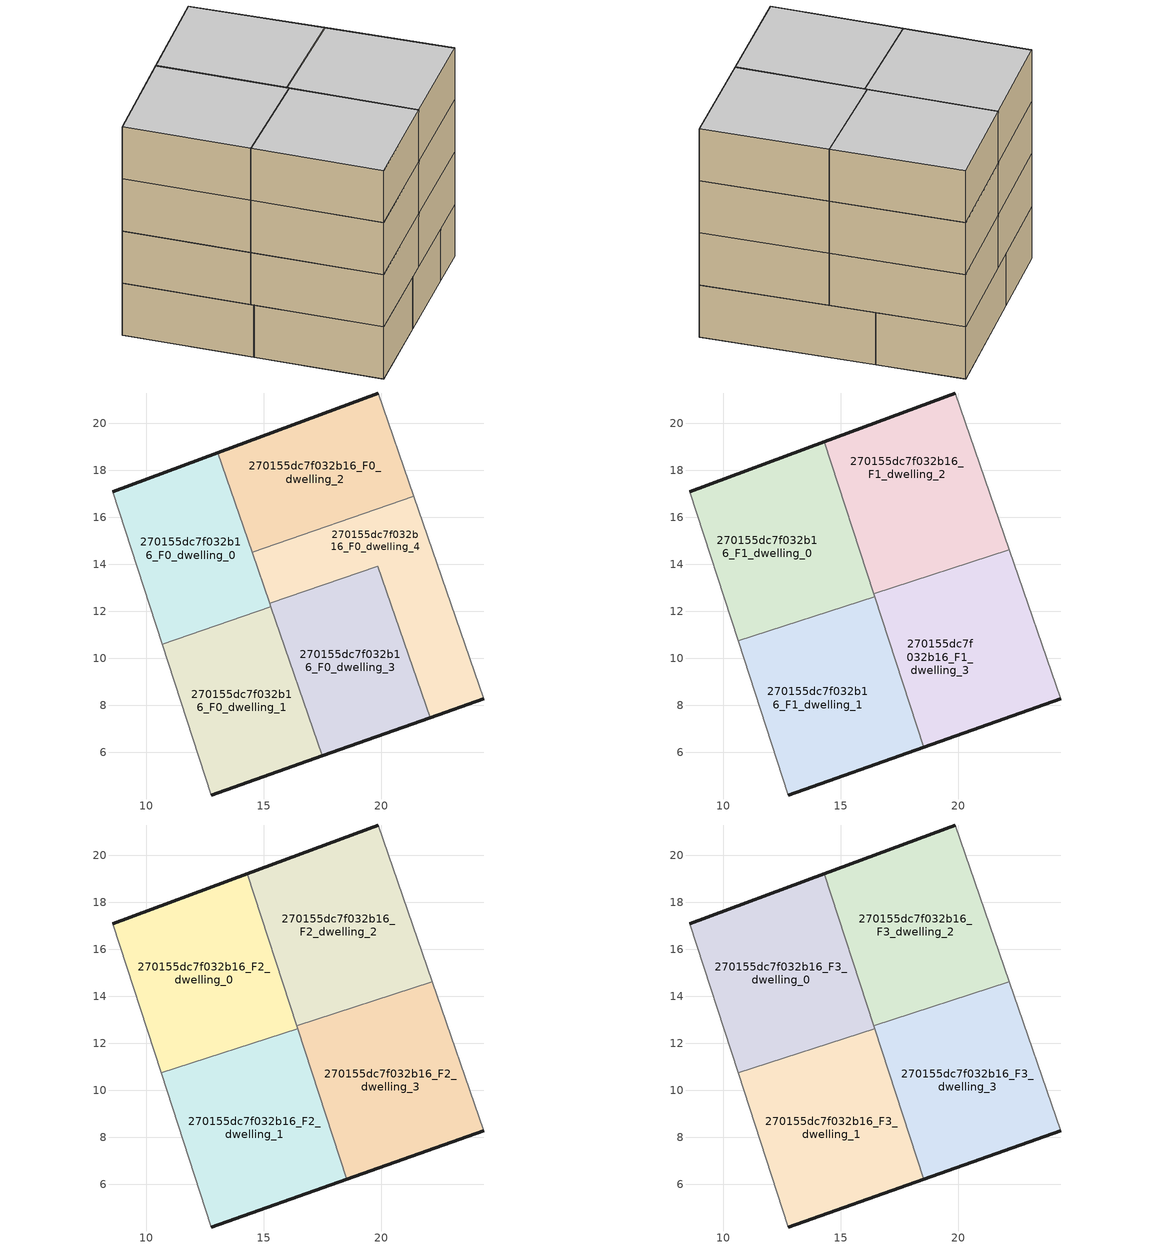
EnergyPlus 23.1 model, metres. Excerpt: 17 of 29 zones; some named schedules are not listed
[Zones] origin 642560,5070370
270155dc7f032b16_F0_dwelling_0
 floor ground (EU_floor_Construction): 15.31,12.19 13.04,18.76 8.56,17.1 10.68,10.59 z0
 wall outside (EU_wall_Construction): 8.56,17.1 13.04,18.76 z0:3
 wall to 270155dc7f032b16_F0_dwelling_1 (EU_wall_Construction): 15.31,12.19 10.68,10.59 z0:3
 wall adiabatic (EU_wall_Construction): 10.68,10.59 8.56,17.1 z0:3
 wall to 270155dc7f032b16_F0_dwelling_2 (EU_wall_Construction): 13.04,18.76 14.5,14.52 z0:3
 wall to 270155dc7f032b16_F0_dwelling_4 (EU_wall_Construction): 14.5,14.52 15.26,12.34 z0:3
 wall to 270155dc7f032b16_F0_dwelling_3 (EU_wall_Construction): 15.26,12.34 15.31,12.19 z0:3
 ceiling adiabatic (EU_roof_Construction): 15.29,12.25 15.31,12.19 10.68,10.59 10.63,10.74 z3
270155dc7f032b16_F0_dwelling_1
 floor ground (EU_floor_Construction): 17.5,5.86 15.31,12.19 10.68,10.59 12.76,4.19 z0
 wall outside (EU_wall_Construction): 17.5,5.86 12.76,4.19 z0:3
 wall adiabatic (EU_wall_Construction): 12.76,4.19 10.68,10.59 z0:3
 wall to 270155dc7f032b16_F0_dwelling_3 (EU_wall_Construction): 15.31,12.19 17.5,5.86 z0:3
 ceiling adiabatic (EU_roof_Construction): 15.31,12.19 17.5,5.86 12.76,4.19 10.68,10.59 z3
270155dc7f032b16_F0_dwelling_2
 floor ground (EU_floor_Construction): 21.39,16.9 19.87,21.3 13.04,18.76 14.5,14.52 z0
 wall outside (EU_wall_Construction): 13.04,18.76 19.87,21.3 z0:3
 wall adiabatic (EU_wall_Construction): 19.87,21.3 21.39,16.9 z0:3
 wall to 270155dc7f032b16_F0_dwelling_4 (EU_wall_Construction): 21.39,16.9 14.5,14.52 z0:3
270155dc7f032b16_F0_dwelling_3
 floor ground (EU_floor_Construction): 22.09,7.48 19.86,13.93 15.26,12.34 17.5,5.86 z0
 wall outside (EU_wall_Construction): 22.09,7.48 17.5,5.86 z0:3
 wall to 270155dc7f032b16_F0_dwelling_4 (EU_wall_Construction): 15.26,12.34 19.86,13.93 22.09,7.48 z0:3
270155dc7f032b16_F0_dwelling_4
 floor ground (EU_floor_Construction): 24.37,8.29 21.39,16.9 14.5,14.52 15.26,12.34 19.86,13.93 22.09,7.48 z0
 wall outside (EU_wall_Construction): 24.37,8.29 22.09,7.48 z0:3
 wall adiabatic (EU_wall_Construction): 21.39,16.9 24.37,8.29 z0:3
270155dc7f032b16_F1_dwelling_0
 floor to 270155dc7f032b16_F0_dwelling_0 (EU_floor_Construction): 15.29,12.25 13.04,18.76 8.56,17.1 10.63,10.74 z3
 floor to 270155dc7f032b16_F0_dwelling_2 (EU_floor_Construction): 15.7,14.93 14.3,19.23 13.04,18.76 14.5,14.52 z3
 floor to 270155dc7f032b16_F0_dwelling_4 (EU_floor_Construction): 16.41,12.74 15.7,14.93 14.5,14.52 15.26,12.34 z3
 floor to 270155dc7f032b16_F0_dwelling_3 (EU_floor_Construction): 16.44,12.63 16.41,12.74 15.26,12.34 15.29,12.25 z3
 wall outside (EU_wall_Construction): 8.56,17.1 14.3,19.23 z3:6
 wall to 270155dc7f032b16_F1_dwelling_1 (EU_wall_Construction): 16.44,12.63 10.63,10.74 z3:6
 wall adiabatic (EU_wall_Construction): 10.63,10.74 8.56,17.1 z3:6
 wall to 270155dc7f032b16_F1_dwelling_2 (EU_wall_Construction): 14.3,19.23 16.41,12.75 z3:6
 wall to 270155dc7f032b16_F1_dwelling_3 (EU_wall_Construction): 16.41,12.75 16.45,12.63 z3:6
270155dc7f032b16_F1_dwelling_1
 floor to 270155dc7f032b16_F0_dwelling_3 (EU_floor_Construction): 18.52,6.22 16.44,12.63 15.29,12.25 17.5,5.86 z3
 floor adiabatic (EU_floor_Construction): 17.5,5.86 15.29,12.25 15.83,12.43 10.63,10.74 12.76,4.19 18.53,6.22 z3
 wall outside (EU_wall_Construction): 18.53,6.22 12.76,4.19 z3:6
 wall adiabatic (EU_wall_Construction): 12.76,4.19 10.63,10.74 z3:6
 wall to 270155dc7f032b16_F1_dwelling_3 (EU_wall_Construction): 16.44,12.63 18.53,6.22 z3:6
270155dc7f032b16_F1_dwelling_2
 floor to 270155dc7f032b16_F0_dwelling_2 (EU_floor_Construction): 21.39,16.9 19.87,21.3 14.3,19.23 15.7,14.93 z3
 floor to 270155dc7f032b16_F0_dwelling_3 (EU_floor_Construction): 19.88,13.88 19.86,13.93 16.98,12.94 z3
 floor to 270155dc7f032b16_F0_dwelling_4 (EU_floor_Construction): 22.18,14.63 21.39,16.9 15.7,14.93 16.41,12.75 16.98,12.94 19.86,13.93 19.88,13.88 z3
 wall outside (EU_wall_Construction): 14.3,19.23 19.87,21.3 z3:6
 wall adiabatic (EU_wall_Construction): 19.87,21.3 22.18,14.63 z3:6
 wall to 270155dc7f032b16_F1_dwelling_3 (EU_wall_Construction): 22.18,14.63 16.41,12.75 z3:6
270155dc7f032b16_F1_dwelling_3
 floor to 270155dc7f032b16_F0_dwelling_3 (EU_floor_Construction): 22.09,7.48 19.88,13.88 16.98,12.94 16.41,12.74 18.52,6.22 z3
 floor to 270155dc7f032b16_F0_dwelling_4 (EU_floor_Construction): 24.37,8.29 22.18,14.63 19.88,13.88 22.09,7.48 z3; 16.98,12.94 16.41,12.75 16.41,12.74 z3
 wall outside (EU_wall_Construction): 24.37,8.29 18.53,6.22 z3:6
 wall adiabatic (EU_wall_Construction): 22.18,14.63 24.37,8.29 z3:6
270155dc7f032b16_F2_dwelling_0
 floor to 270155dc7f032b16_F1_dwelling_0 (EU_floor_Construction): 16.44,12.63 14.3,19.23 8.56,17.1 10.63,10.74 z6
 wall outside (EU_wall_Construction): 8.56,17.1 14.3,19.23 z6:9
 wall to 270155dc7f032b16_F2_dwelling_1 (EU_wall_Construction): 16.44,12.63 10.63,10.74 z6:9
 wall adiabatic (EU_wall_Construction): 10.63,10.74 8.56,17.1 z6:9
 wall to 270155dc7f032b16_F2_dwelling_2 (EU_wall_Construction): 14.3,19.23 16.41,12.75 z6:9
 wall to 270155dc7f032b16_F2_dwelling_3 (EU_wall_Construction): 16.41,12.75 16.45,12.63 z6:9
270155dc7f032b16_F2_dwelling_1
 floor to 270155dc7f032b16_F1_dwelling_1 (EU_floor_Construction): 18.53,6.22 16.44,12.63 10.63,10.74 12.76,4.19 z6
 wall outside (EU_wall_Construction): 18.53,6.22 12.76,4.19 z6:9
 wall adiabatic (EU_wall_Construction): 12.76,4.19 10.63,10.74 z6:9
 wall to 270155dc7f032b16_F2_dwelling_3 (EU_wall_Construction): 16.44,12.63 18.53,6.22 z6:9
270155dc7f032b16_F2_dwelling_2
 floor to 270155dc7f032b16_F1_dwelling_2 (EU_floor_Construction): 22.18,14.63 19.87,21.3 14.3,19.23 16.41,12.75 z6
 wall outside (EU_wall_Construction): 14.3,19.23 19.87,21.3 z6:9
 wall adiabatic (EU_wall_Construction): 19.87,21.3 22.18,14.63 z6:9
 wall to 270155dc7f032b16_F2_dwelling_3 (EU_wall_Construction): 22.18,14.63 16.41,12.75 z6:9
270155dc7f032b16_F2_dwelling_3
 floor to 270155dc7f032b16_F1_dwelling_3 (EU_floor_Construction): 24.37,8.29 22.18,14.63 16.41,12.75 18.53,6.22 z6
 wall outside (EU_wall_Construction): 24.37,8.29 18.53,6.22 z6:9
 wall adiabatic (EU_wall_Construction): 22.18,14.63 24.37,8.29 z6:9
270155dc7f032b16_F3_dwelling_0
 floor to 270155dc7f032b16_F2_dwelling_0 (EU_floor_Construction): 16.44,12.63 14.3,19.23 8.56,17.1 10.63,10.74 z9
 wall outside (EU_wall_Construction): 8.56,17.1 14.3,19.23 z9:12
 wall to 270155dc7f032b16_F3_dwelling_1 (EU_wall_Construction): 16.44,12.63 10.63,10.74 z9:12
 wall adiabatic (EU_wall_Construction): 10.63,10.74 8.56,17.1 z9:12
 wall to 270155dc7f032b16_F3_dwelling_2 (EU_wall_Construction): 14.3,19.23 16.41,12.75 z9:12
 wall to 270155dc7f032b16_F3_dwelling_3 (EU_wall_Construction): 16.41,12.75 16.45,12.63 z9:12
 ceiling to 270155dc7f032b16_F4_dwelling_0 (EU_floor_Construction): 14.3,19.23 16.44,12.63 10.63,10.74 8.56,17.1 z12
270155dc7f032b16_F3_dwelling_1
 floor to 270155dc7f032b16_F2_dwelling_1 (EU_floor_Construction): 18.53,6.22 16.44,12.63 10.63,10.74 12.76,4.19 z9
 wall outside (EU_wall_Construction): 18.53,6.22 12.76,4.19 z9:12
 wall adiabatic (EU_wall_Construction): 12.76,4.19 10.63,10.74 z9:12
 wall to 270155dc7f032b16_F3_dwelling_3 (EU_wall_Construction): 16.44,12.63 18.53,6.22 z9:12
 ceiling to 270155dc7f032b16_F4_dwelling_1 (EU_floor_Construction): 16.44,12.63 18.53,6.22 12.76,4.19 10.63,10.74 z12
270155dc7f032b16_F3_dwelling_2
 floor to 270155dc7f032b16_F2_dwelling_2 (EU_floor_Construction): 22.18,14.63 19.87,21.3 14.3,19.23 16.41,12.75 z9
 wall outside (EU_wall_Construction): 14.3,19.23 19.87,21.3 z9:12
 wall adiabatic (EU_wall_Construction): 19.87,21.3 22.18,14.63 z9:12
 wall to 270155dc7f032b16_F3_dwelling_3 (EU_wall_Construction): 22.18,14.63 16.41,12.75 z9:12
 ceiling to 270155dc7f032b16_F4_dwelling_2 (EU_floor_Construction): 19.87,21.3 22.18,14.63 16.41,12.75 14.3,19.23 z12
270155dc7f032b16_F3_dwelling_3
 floor to 270155dc7f032b16_F2_dwelling_3 (EU_floor_Construction): 24.37,8.29 22.18,14.63 16.41,12.75 18.53,6.22 z9
 wall outside (EU_wall_Construction): 24.37,8.29 18.53,6.22 z9:12
 wall adiabatic (EU_wall_Construction): 22.18,14.63 24.37,8.29 z9:12
 ceiling to 270155dc7f032b16_F4_dwelling_3 (EU_floor_Construction): 22.18,14.63 24.37,8.29 18.53,6.22 16.41,12.75 z12
[Building]
EU S2 Campaign: North Axis=0; Terrain=City; Solar Distribution=FullExterior
[Site:Location]
Lyon-Bron: Latitude=45.75; Longitude=5; Time Zone=1; Elevation=198
[SizingPeriod:WeatherFileDays]
AnnualSizingPeriod: Begin Month=1; Begin Day of Month=1; End Month=12; End Day of Month=31; Day of Week for Start Day=Monday; Use Weather File Daylight Saving Period=No; Use Weather File Rain and Snow Indicators=No
[MATERIAL]
EU_InternalMass_Material: Roughness=MediumRough; Thickness=0.1; Conductivity=1; Density=1800; Specific Heat=900; Thermal Absorptance=0.9; Solar Absorptance=0.7; Visible Absorptance=0.7
[MATERIAL:NOMASS] Roughness=MediumRough; Thermal Absorptance=0.9; Solar Absorptance=0.7; Visible Absorptance=0.7
Name | Thermal Resistance
EU_wall_NoMass | 0.776494
EU_roof_NoMass | 0.486893
EU_floor_NoMass | 0.421597
[CONSTRUCTION]
EU_wall_Construction: EU_wall_NoMass
EU_roof_Construction: EU_roof_NoMass
EU_floor_Construction: EU_floor_NoMass
EU_InternalMass_Construction: EU_InternalMass_Material
[ZONE] Type=1; Multiplier=1; Ceiling Height=autocalculate; Floor Area=autocalculate; Part of Total Floor Area=Yes
Name | Volume
270155dc7f032b16_F0_dwelling_0 | 99.9485
270155dc7f032b16_F1_dwelling_0; 270155dc7f032b16_F2_dwelling_0; 270155dc7f032b16_F3_dwelling_0 | 124.944
270155dc7f032b16_F0_dwelling_1 | 99.9434
270155dc7f032b16_F1_dwelling_1; 270155dc7f032b16_F2_dwelling_1; 270155dc7f032b16_F3_dwelling_1 | 124.931
270155dc7f032b16_F0_dwelling_2 | 99.9265
270155dc7f032b16_F1_dwelling_2; 270155dc7f032b16_F2_dwelling_2; 270155dc7f032b16_F3_dwelling_2 | 124.938
270155dc7f032b16_F0_dwelling_3 | 99.95
270155dc7f032b16_F1_dwelling_3; 270155dc7f032b16_F2_dwelling_3; 270155dc7f032b16_F3_dwelling_3 | 124.943
270155dc7f032b16_F0_dwelling_4 | 99.9507
[INTERNALMASS] Construction=EU_InternalMass_Construction
Name | Zone or ZoneList | Surface Area
270155dc7f032b16_F0_dwelling_0_EU_InternalMass | 270155dc7f032b16_F0_dwelling_0 | 33.3165
270155dc7f032b16_F0_dwelling_1_EU_InternalMass | 270155dc7f032b16_F0_dwelling_1 | 33.3147
270155dc7f032b16_F0_dwelling_2_EU_InternalMass | 270155dc7f032b16_F0_dwelling_2 | 33.3091
270155dc7f032b16_F0_dwelling_3_EU_InternalMass | 270155dc7f032b16_F0_dwelling_3 | 33.3163
270155dc7f032b16_F0_dwelling_4_EU_InternalMass | 270155dc7f032b16_F0_dwelling_4 | 33.3172
270155dc7f032b16_F1_dwelling_0_EU_InternalMass | 270155dc7f032b16_F1_dwelling_0 | 41.6459
270155dc7f032b16_F1_dwelling_1_EU_InternalMass | 270155dc7f032b16_F1_dwelling_1 | 41.643
270155dc7f032b16_F1_dwelling_2_EU_InternalMass | 270155dc7f032b16_F1_dwelling_2 | 41.6464
270155dc7f032b16_F1_dwelling_3_EU_InternalMass | 270155dc7f032b16_F1_dwelling_3 | 41.6461
270155dc7f032b16_F2_dwelling_0_EU_InternalMass | 270155dc7f032b16_F2_dwelling_0 | 41.6459
270155dc7f032b16_F2_dwelling_1_EU_InternalMass | 270155dc7f032b16_F2_dwelling_1 | 41.643
270155dc7f032b16_F2_dwelling_2_EU_InternalMass | 270155dc7f032b16_F2_dwelling_2 | 41.6464
270155dc7f032b16_F2_dwelling_3_EU_InternalMass | 270155dc7f032b16_F2_dwelling_3 | 41.6461
270155dc7f032b16_F3_dwelling_0_EU_InternalMass | 270155dc7f032b16_F3_dwelling_0 | 41.6459
270155dc7f032b16_F3_dwelling_1_EU_InternalMass | 270155dc7f032b16_F3_dwelling_1 | 41.643
270155dc7f032b16_F3_dwelling_2_EU_InternalMass | 270155dc7f032b16_F3_dwelling_2 | 41.6464
270155dc7f032b16_F3_dwelling_3_EU_InternalMass | 270155dc7f032b16_F3_dwelling_3 | 41.6461
[OTHEREQUIPMENT] Fuel Type=Electricity; Design Level Calculation Method=Watts/Area; Power per Zone Floor Area=1; Fraction Latent=0; Fraction Radiant=0; Fraction Lost=0; Carbon Dioxide Generation Rate=0; EndUse Subcategory=EU_Step8_InternalGains
Name | Zone or ZoneList or Space or SpaceList | Schedule
EU_Step8_InternalGain_270155dc7f032b16_F0_dwelling_0_f000 | 270155dc7f032b16_F0_dwelling_0 | EU_Step8_GainSchedule_270155dc7f032b16_F0_dwelling_0_f000
EU_Step8_InternalGain_270155dc7f032b16_F0_dwelling_1_f000 | 270155dc7f032b16_F0_dwelling_1 | EU_Step8_GainSchedule_270155dc7f032b16_F0_dwelling_1_f000
EU_Step8_InternalGain_270155dc7f032b16_F0_dwelling_2_f000 | 270155dc7f032b16_F0_dwelling_2 | EU_Step8_GainSchedule_270155dc7f032b16_F0_dwelling_2_f000
EU_Step8_InternalGain_270155dc7f032b16_F0_dwelling_3_f000 | 270155dc7f032b16_F0_dwelling_3 | EU_Step8_GainSchedule_270155dc7f032b16_F0_dwelling_3_f000
EU_Step8_InternalGain_270155dc7f032b16_F0_dwelling_4_f000 | 270155dc7f032b16_F0_dwelling_4 | EU_Step8_GainSchedule_270155dc7f032b16_F0_dwelling_4_f000
EU_Step8_InternalGain_270155dc7f032b16_F1_dwelling_0_f000 | 270155dc7f032b16_F1_dwelling_0 | EU_Step8_GainSchedule_270155dc7f032b16_F1_dwelling_0_f000
EU_Step8_InternalGain_270155dc7f032b16_F1_dwelling_1_f000 | 270155dc7f032b16_F1_dwelling_1 | EU_Step8_GainSchedule_270155dc7f032b16_F1_dwelling_1_f000
EU_Step8_InternalGain_270155dc7f032b16_F1_dwelling_2_f000 | 270155dc7f032b16_F1_dwelling_2 | EU_Step8_GainSchedule_270155dc7f032b16_F1_dwelling_2_f000
EU_Step8_InternalGain_270155dc7f032b16_F1_dwelling_3_f000 | 270155dc7f032b16_F1_dwelling_3 | EU_Step8_GainSchedule_270155dc7f032b16_F1_dwelling_3_f000
EU_Step8_InternalGain_270155dc7f032b16_F2_dwelling_0_f000 | 270155dc7f032b16_F2_dwelling_0 | EU_Step8_GainSchedule_270155dc7f032b16_F2_dwelling_0_f000
EU_Step8_InternalGain_270155dc7f032b16_F2_dwelling_1_f000 | 270155dc7f032b16_F2_dwelling_1 | EU_Step8_GainSchedule_270155dc7f032b16_F2_dwelling_1_f000
EU_Step8_InternalGain_270155dc7f032b16_F2_dwelling_2_f000 | 270155dc7f032b16_F2_dwelling_2 | EU_Step8_GainSchedule_270155dc7f032b16_F2_dwelling_2_f000
EU_Step8_InternalGain_270155dc7f032b16_F2_dwelling_3_f000 | 270155dc7f032b16_F2_dwelling_3 | EU_Step8_GainSchedule_270155dc7f032b16_F2_dwelling_3_f000
EU_Step8_InternalGain_270155dc7f032b16_F3_dwelling_0_f000 | 270155dc7f032b16_F3_dwelling_0 | EU_Step8_GainSchedule_270155dc7f032b16_F3_dwelling_0_f000
EU_Step8_InternalGain_270155dc7f032b16_F3_dwelling_1_f000 | 270155dc7f032b16_F3_dwelling_1 | EU_Step8_GainSchedule_270155dc7f032b16_F3_dwelling_1_f000
EU_Step8_InternalGain_270155dc7f032b16_F3_dwelling_2_f000 | 270155dc7f032b16_F3_dwelling_2 | EU_Step8_GainSchedule_270155dc7f032b16_F3_dwelling_2_f000
EU_Step8_InternalGain_270155dc7f032b16_F3_dwelling_3_f000 | 270155dc7f032b16_F3_dwelling_3 | EU_Step8_GainSchedule_270155dc7f032b16_F3_dwelling_3_f000
[ZONEVENTILATION:DESIGNFLOWRATE] Schedule=EU_AlwaysOn; Design Flow Rate Calculation Method=AirChanges/Hour; Air Changes per Hour=0.693814; Ventilation Type=Natural; Fan Pressure Rise=0; Fan Total Efficiency=1; Constant Term Coefficient=1; Temperature Term Coefficient=0; Velocity Term Coefficient=0; Velocity Squared Term Coefficient=0; Minimum Indoor Temperature=-100; Maximum Indoor Temperature=100; Delta Temperature=-100; Minimum Outdoor Temperature=-100; Maximum Outdoor Temperature=100; Maximum Wind Speed=40
Name | Zone or ZoneList or Space or SpaceList
EU_ConstantAir_270155dc7f032b16_F0_dwelling_0 | 270155dc7f032b16_F0_dwelling_0
EU_ConstantAir_270155dc7f032b16_F0_dwelling_1 | 270155dc7f032b16_F0_dwelling_1
EU_ConstantAir_270155dc7f032b16_F0_dwelling_2 | 270155dc7f032b16_F0_dwelling_2
EU_ConstantAir_270155dc7f032b16_F0_dwelling_3 | 270155dc7f032b16_F0_dwelling_3
EU_ConstantAir_270155dc7f032b16_F0_dwelling_4 | 270155dc7f032b16_F0_dwelling_4
EU_ConstantAir_270155dc7f032b16_F1_dwelling_0 | 270155dc7f032b16_F1_dwelling_0
EU_ConstantAir_270155dc7f032b16_F1_dwelling_1 | 270155dc7f032b16_F1_dwelling_1
EU_ConstantAir_270155dc7f032b16_F1_dwelling_2 | 270155dc7f032b16_F1_dwelling_2
EU_ConstantAir_270155dc7f032b16_F1_dwelling_3 | 270155dc7f032b16_F1_dwelling_3
EU_ConstantAir_270155dc7f032b16_F2_dwelling_0 | 270155dc7f032b16_F2_dwelling_0
EU_ConstantAir_270155dc7f032b16_F2_dwelling_1 | 270155dc7f032b16_F2_dwelling_1
EU_ConstantAir_270155dc7f032b16_F2_dwelling_2 | 270155dc7f032b16_F2_dwelling_2
EU_ConstantAir_270155dc7f032b16_F2_dwelling_3 | 270155dc7f032b16_F2_dwelling_3
EU_ConstantAir_270155dc7f032b16_F3_dwelling_0 | 270155dc7f032b16_F3_dwelling_0
EU_ConstantAir_270155dc7f032b16_F3_dwelling_1 | 270155dc7f032b16_F3_dwelling_1
EU_ConstantAir_270155dc7f032b16_F3_dwelling_2 | 270155dc7f032b16_F3_dwelling_2
EU_ConstantAir_270155dc7f032b16_F3_dwelling_3 | 270155dc7f032b16_F3_dwelling_3
[HVACTEMPLATE:THERMOSTAT] Constant Heating Setpoint=20; Constant Cooling Setpoint=50
EU_HeatOnly_270155dc7f032b16_F0_dwelling_0; EU_HeatOnly_270155dc7f032b16_F0_dwelling_1; EU_HeatOnly_270155dc7f032b16_F0_dwelling_2; EU_HeatOnly_270155dc7f032b16_F0_dwelling_3; EU_HeatOnly_270155dc7f032b16_F0_dwelling_4; EU_HeatOnly_270155dc7f032b16_F1_dwelling_0; EU_HeatOnly_270155dc7f032b16_F1_dwelling_1; EU_HeatOnly_270155dc7f032b16_F1_dwelling_2; EU_HeatOnly_270155dc7f032b16_F1_dwelling_3; EU_HeatOnly_270155dc7f032b16_F2_dwelling_0; EU_HeatOnly_270155dc7f032b16_F2_dwelling_1; EU_HeatOnly_270155dc7f032b16_F2_dwelling_2; EU_HeatOnly_270155dc7f032b16_F2_dwelling_3; EU_HeatOnly_270155dc7f032b16_F3_dwelling_0; EU_HeatOnly_270155dc7f032b16_F3_dwelling_1; EU_HeatOnly_270155dc7f032b16_F3_dwelling_2; EU_HeatOnly_270155dc7f032b16_F3_dwelling_3; EU_HeatOnly_270155dc7f032b16_F4_dwelling_0; EU_HeatOnly_270155dc7f032b16_F4_dwelling_1; EU_HeatOnly_270155dc7f032b16_F4_dwelling_2; EU_HeatOnly_270155dc7f032b16_F4_dwelling_3; EU_HeatOnly_270155dc7f032b16_F5_dwelling_0; EU_HeatOnly_270155dc7f032b16_F5_dwelling_1; EU_HeatOnly_270155dc7f032b16_F5_dwelling_2; EU_HeatOnly_270155dc7f032b16_F5_dwelling_3; EU_HeatOnly_270155dc7f032b16_F6_dwelling_0; EU_HeatOnly_270155dc7f032b16_F6_dwelling_1; EU_HeatOnly_270155dc7f032b16_F6_dwelling_2; EU_HeatOnly_270155dc7f032b16_F6_dwelling_3
